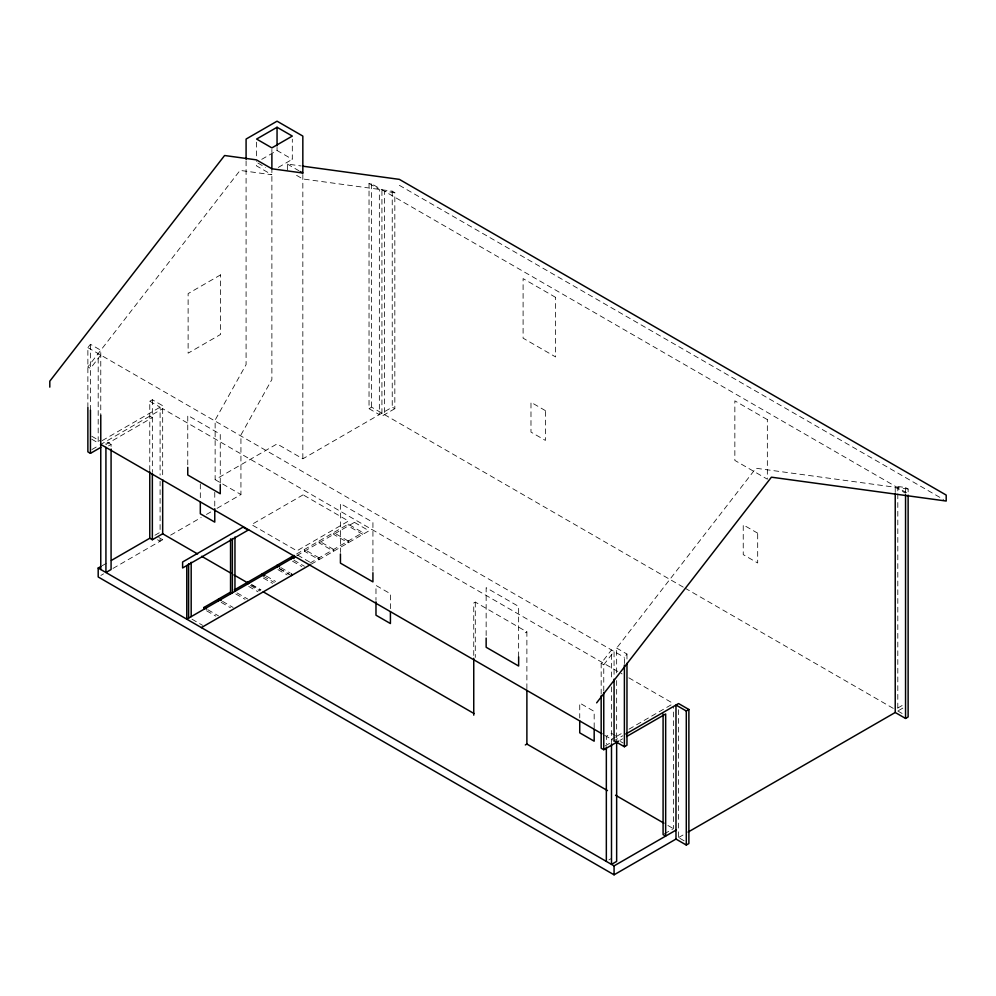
<?xml version="1.0" encoding="UTF-8"?>
<svg xmlns="http://www.w3.org/2000/svg" width="996" height="996" viewBox="0 0 996 996"><rect width="100%" height="100%" fill="white"/><g stroke="black" fill="none" stroke-linecap="round" stroke-linejoin="round"><path stroke-width="0.75" stroke-dasharray="4.98 3.74" d="M87.872 407.7L87.872 347.616L90.449 344.292L100.77 350.243L100.77 415.17M100.77 355.074L90.449 368.396L87.872 366.901L240.061 170.403L271.883 174.748L256.408 165.809L256.408 161.34M601.173 694.15L601.173 663.261L611.494 649.94L611.494 679.21M603.763 691.012L603.763 664.743L614.071 651.421L614.071 676.072M616.649 672.823L616.649 648.097L755.939 468.245L895.23 487.256L905.551 493.219M624.392 663.548L624.392 657.385L626.97 654.048L616.649 648.097M261.724 159.348L277.05 150.496L292.314 159.31L292.314 139.179M278.27 167.428L292.314 159.31M149.774 470.56L149.774 401.239L152.351 399.745L162.672 405.708L162.672 478.18M102.227 440.606L162.672 405.708M91.906 449.545L98.641 445.648M99.986 444.876L162.672 408.684L622.114 673.931M108.502 445.909L111.079 444.428L111.079 447.515M246.087 160.842L246.087 364.611L215.136 420.088L215.136 479.661L277.05 443.917L302.834 458.807L392.237 407.19L394.827 408.684L394.827 192.664L392.237 191.17L302.834 178.969L295.102 174.499M895.23 492.323L895.23 486.123L905.551 487.53L908.128 489.024L908.128 493.68L371.608 183.812L369.03 183.451L369.03 408.684L371.608 407.19L683.717 587.391M102.152 565.74L107.444 562.69M154.94 535.263L160.095 532.287L160.095 481.329M100.882 575.414L103.572 573.858M112.996 568.417L165.324 538.201M170.627 535.138L201.142 517.522M206.446 514.459L211.75 511.396M217.053 508.334L240.932 494.551L240.932 434.978L271.883 379.501L271.883 168.785M394.827 408.684L381.929 416.129L381.929 189.763M296.547 554.013L348.239 524.17L362.83 532.586L362.83 534.379L348.239 525.95L348.239 524.17M296.833 555.631L357.016 520.883M309.968 563.114L362.83 532.586M311.138 564.222L371.608 529.312M526.884 688.734L526.884 631.875L475.291 602.094L473.747 602.991L473.747 656.762M525.328 632.771L526.884 631.875M611.494 739.293L615.528 736.953M616.873 736.181L622.263 733.068M628.986 729.184L673.396 703.55M605.219 745.892L611.942 742.008M613.287 741.236L622.712 735.795M619.91 740.389L622.6 738.833M608.917 859.922L611.494 858.428M664.369 833.851L673.396 828.647L673.396 706.637M897.807 708.019L905.551 703.55M678.674 837.512L685.397 833.64M897.807 493.817L897.807 710.995L904.256 707.272M287.358 170.042L287.358 164.079L301.166 165.959M394.827 192.664L384.506 191.257L384.506 414.635M908.128 489.024L897.807 487.604L897.807 492.261M399.359 185.318L943.511 499.482M369.03 183.451L379.352 189.414L379.352 414.635L369.03 408.684M287.358 164.079L298.974 170.777M257.889 163.033L265.521 167.44M685.061 588.163L893.885 708.729M897.807 710.995L904.256 714.717M87.872 347.616L624.392 657.385M149.774 401.239L160.095 407.19L160.095 475.142M628.85 677.828L673.284 703.487M601.173 663.261L603.763 664.743M354.439 522.377L369.03 530.793M149.774 416.129L152.351 417.623L105.925 444.428L105.925 441.44L111.079 444.428M215.136 479.661L240.932 494.551M615.366 735.571L611.494 733.33L606.34 736.305L606.34 744.037M91.744 436.236L100.77 441.44M297.692 555.133L312.283 563.562M620.52 741.522L623.098 743.016M91.744 439.211L98.193 442.934L98.193 353.58M604.647 735.334L612.727 740.003M293.857 560.163L304.465 566.288M292.525 561.184L301.813 566.537M280.884 567.645L290.172 573.011M279.552 568.666L288.84 574.032M279.266 568.579L289.873 574.717M277.934 569.6L287.221 574.966M266.293 576.074L275.581 581.44M263.342 576.248L274.249 582.461M263.342 578.029L272.63 583.395M251.702 584.503L260.989 589.856M251.328 584.963L260.616 590.329M667.918 825.485L673.296 828.585M250.37 585.524L259.657 590.877M248.751 586.457L258.039 591.811M158.8 537.504L162.672 539.732L162.672 536.657M679.845 838.321L685.011 841.309M157.517 539.732L160.095 541.226L160.095 538.251M237.11 592.919L247.718 599.044M235.778 593.94L245.066 599.306M222.519 601.347L233.126 607.473M221.187 602.368L230.474 607.734M207.927 609.776L218.535 615.902M206.595 610.797L215.883 616.151M192.004 619.213L202.624 625.339M905.551 487.53L905.551 493.742M678.562 709.712L678.562 837.586M626.97 654.048L626.97 660.236M616.649 680.554L616.649 739.293M611.494 686.904L611.494 742.605M594.176 727.79L594.176 711.405L579.734 703.064L579.734 717.954M518.642 656.862L518.642 606.452L486.148 587.69L486.148 638.1M475.291 602.094L475.291 657.41M392.237 191.17L392.237 407.19M390.42 608.656L390.42 593.765L375.978 585.424L375.978 600.314M372.927 571.206L372.927 522.327L340.433 503.565L340.433 552.444M371.608 183.812L371.608 407.19M302.834 174.499L302.834 458.807M277.05 147.396L277.05 150.496M271.883 149.425L271.883 152.525M256.607 142.154L256.607 157.642M220.265 483.06L220.265 434.181L187.758 415.419L187.758 465.829M214.763 492.348L214.763 507.238M200.321 484.006L200.321 498.896M152.351 399.745L152.351 472.154M90.449 344.292L90.449 410.103M220.614 274.846L188.12 293.608L188.12 353.169L220.614 334.407L220.614 274.846M303.108 494.838L251.515 524.618L296.92 550.825L348.5 521.045L303.108 494.838M555.606 297.368L523.099 278.606L523.099 338.167L555.606 356.942L555.606 297.368M767.343 419.615L734.849 400.853L734.849 460.413L767.343 479.188L767.343 419.615M545.422 410.638L530.98 402.297L530.98 432.09L545.422 440.419L545.422 410.638M757.682 533.184L743.24 524.842L743.24 554.635L757.682 562.977L757.682 533.184M348.239 541.015L333.648 532.586L333.648 534.379L348.239 542.795L348.239 541.015M333.648 549.443L319.056 541.015L319.056 542.795L333.648 551.224L333.648 549.443M319.056 557.86L304.465 549.443L304.465 551.224L319.056 559.652L319.056 557.86"/><path stroke-width="1.49" d="M596.641 702.852L771.414 477.184L946.2 501.038L946.2 495.074L399.359 179.367L302.709 166.17M277.05 127.264L256.607 139.054L271.883 147.881L292.314 136.079L277.05 127.264L277.05 145.852M87.872 407.7L87.872 451.873L90.449 453.354L100.77 447.403M625.886 733.965L678.562 703.55L688.883 709.501L688.883 843.537L686.294 845.031L675.985 839.068L614.071 874.812L98.193 576.97L98.193 568.031L100.833 566.5M111.415 560.399L149.774 538.251L152.351 539.732L162.672 533.781L197.619 553.95M243.522 526.847L182.604 562.005L182.604 567.969L248.676 529.822M203.943 609.266L203.943 607.473L230.412 592.197M234.297 589.956L294.131 555.407M295.214 556.565L186.775 619.176L186.775 565.566M201.366 627.605L310.042 564.856M525.328 744.946L526.884 744.049L607.473 790.587M601.173 695.694L601.173 748.22L603.763 749.714L618.566 741.173M626.633 736.505L665.664 713.97L665.664 836.092L663.087 834.598L663.087 714.032M614.071 679.16L614.071 740.775L624.392 746.739L626.97 745.245L626.97 663.324M675.985 839.068L675.985 705.043L686.294 710.995L688.883 709.501M98.193 568.031L614.071 865.873L675.985 830.129M688.087 832.083L895.23 712.489L905.551 718.44L908.128 716.958L908.128 495.112M49.8 387.133L49.8 381.182L224.586 155.513L256.408 159.858L271.883 168.785L302.834 173.018L302.834 136.079L277.05 121.188L246.087 139.054L246.087 159.285M300.257 171.524L302.834 173.018M100.77 444.428L601.958 733.778M242.999 527.145L248.166 530.121M294.144 558.457L291.492 556.926L291.492 558.719M279.552 566.886L276.9 565.355L276.9 567.135M264.961 575.302L262.309 573.771L262.309 575.564M201.64 556.278L231.209 573.347M233.898 574.904L248.676 583.432M263.268 591.861L473.947 713.497M615.54 795.231L663.896 823.157M221.187 600.576L218.535 599.044L218.535 600.837M203.943 607.473L206.595 609.004M905.551 494.763L905.551 718.44M895.23 493.468L895.23 712.489M686.294 710.995L686.294 845.031M624.392 665.079L624.392 746.739M616.649 740.837L616.649 861.403L611.494 864.391L611.494 743.813M614.071 865.873L614.071 874.812M606.34 747.125L606.34 861.403M603.763 692.556L603.763 749.714M594.176 729.271L594.176 741.186L579.734 732.844L579.734 720.93M526.884 690.265L526.884 744.049M518.642 656.862L518.642 666.025L486.148 647.263L486.148 638.1M473.747 658.306L473.747 715.165M390.42 611.631L390.42 623.546L375.978 615.204L375.978 601.808M372.927 572.725L372.927 581.888L340.433 563.126L340.433 553.963M291.492 573.771L291.492 575.564M271.883 153.957L271.883 168.785M247.718 582.199L247.718 583.992M234.956 537.006L234.956 591.363M232.367 538.487L232.367 592.844M230.549 538.911L230.549 593.902M220.265 484.591L220.265 493.755L187.758 474.992L187.758 467.348M214.763 508.732L214.763 522.128L200.321 513.787L200.321 501.872M191.182 562.279L191.182 616.636M188.593 563.761L188.593 618.118M162.672 479.723L162.672 533.781M152.351 473.262L152.351 539.732M149.774 471.78L149.774 538.251M111.079 449.059L111.079 569.525L105.925 572.501L105.925 447.403M100.77 415.158L100.77 569.525M90.449 410.103L90.449 453.354"/></g></svg>
